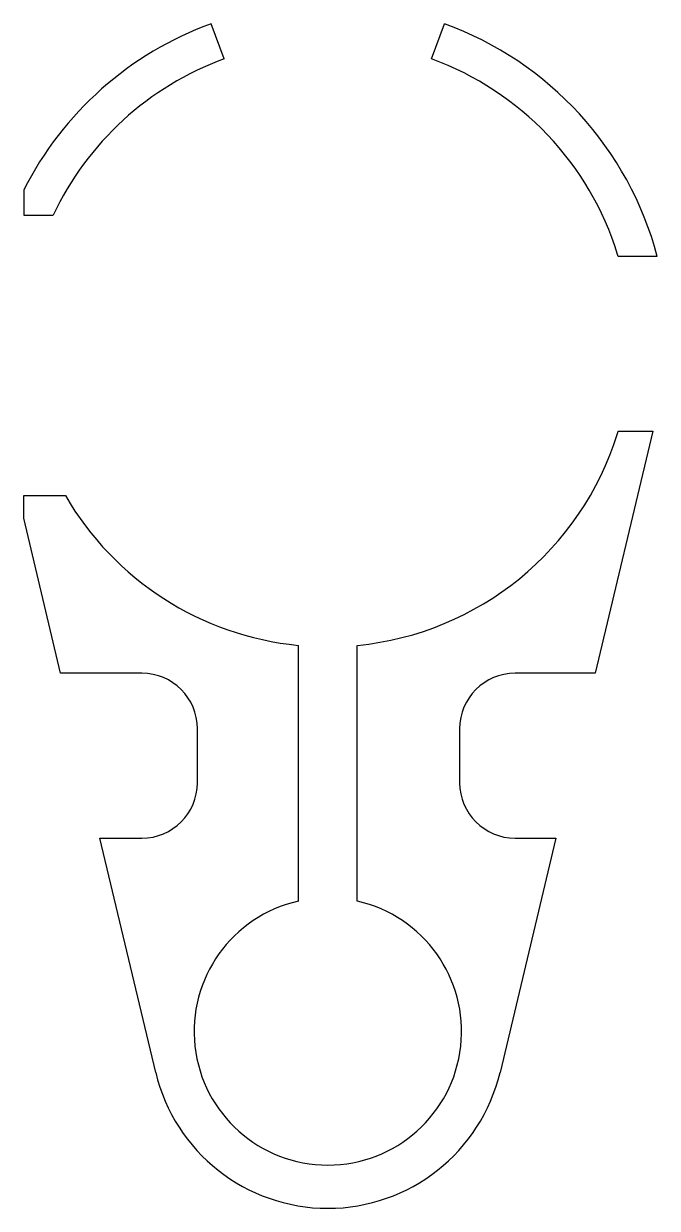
# Model space of a CAD drawing. Extents: x -35 to 38, y -99 to 37.
import ezdxf

# ---------------------------------------------------------------- set-up
doc = ezdxf.new("R2010")
doc.units = 0
doc.header["$MEASUREMENT"] = 0
doc.layers.add('top2', color=7, linetype='CONTINUOUS')

msp = doc.modelspace()

# ---------------------------------------------------------------- linework, layer by layer
at = {"layer": 'top2', "color": 0}
for p, q in [((-11.87, 32.61), (-13.34, 36.65)), ((11.87, 32.61), (13.34, 36.65)), ((-34.8, 17.61), (-34.8, 14.71)), ((-34.8, 14.71), (-31.43, 14.71)), ((37.7, 10), (33.22, 10)), ((37.18, -10), (30.58, -37.73)), ((33.22, -10), (37.18, -10)), ((-34.8, -19.99), (-34.8, -17.36)), ((-34.8, -17.36), (-30.03, -17.38)), ((-30.58, -37.73), (-34.8, -19.99)), ((-3.38, -34.54), (-3.38, -63.82)), ((3.37, -63.82), (3.37, -34.54)), ((-21.27, -37.73), (-30.58, -37.73)), ((30.58, -37.73), (21.43, -37.73)), ((-14.92, -50.26), (-14.92, -44.08)), ((15.08, -44.08), (15.08, -50.26)), ((-19.7, -83.44), (-26.08, -56.61)), ((-26.08, -56.61), (-21.27, -56.61)), ((26.08, -56.61), (19.7, -83.44)), ((21.43, -56.61), (26.08, -56.61))]:
    msp.add_line(p, q, dxfattribs=at)
for centre, radius, start, end in [((0, 0), 39, 110, 153.1647), ((0, 0), 39, 14.8572, 70), ((0, 0), 34.7, 110, 154.9189), ((0, 0), 34.7, 17.1552, 70), ((26.9, 8.3), 6.55, 15.0143, 17.1552), ((0, 0), 34.7, 275.5815, 342.745), ((26.88, -8.35), 6.55, 342.745, 345.4095), ((0, 0), 34.7, 210.0576, 264.4185), ((-21.27, -44.08), 6.35, 0, 90), ((21.43, -44.08), 6.35, 90, 180), ((-21.27, -50.26), 6.35, 270, 360), ((21.43, -50.26), 6.35, 180, 270), ((0, -78.75), 15.3, 102.7416, 77.2584), ((0, -78.75), 20.25, 193.3893, 346.6107)]:
    msp.add_arc(centre, radius, start, end, dxfattribs=at)

doc.saveas('drawing.dxf')
